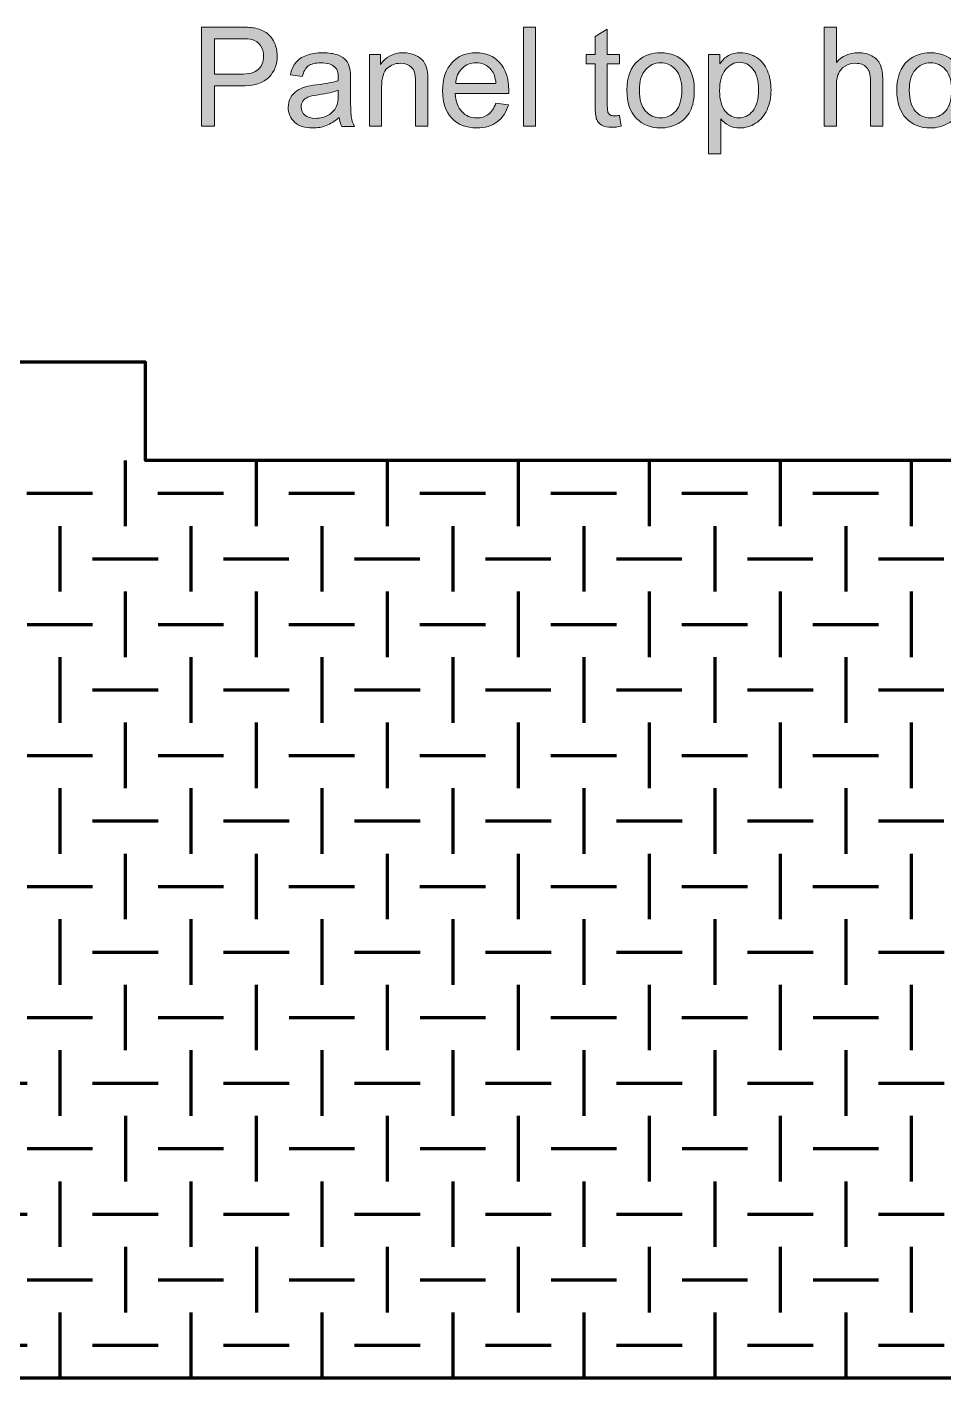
# Model space of a CAD drawing. Header units: inches. Extents: x 247 to 2765, y -1897 to -1110.
# Drawn here: x 1601.3 to 1629.3, y -1804.76 to -1763.53 of the extents above; entities that cross this region are included whole.
import ezdxf

# ---------------------------------------------------------------- set-up
doc = ezdxf.new("R2010")
doc.units = ezdxf.units.IN
doc.header["$MEASUREMENT"] = 0
doc.layers.add('Layer 1', color=7, linetype='Continuous')

# ---------------------------------------------------------------- blocks, each defined once
blk = doc.blocks.new('block 207')
at = {"layer": 'Layer 1', "color": 18, "lineweight": 70, "true_color": 0x010101}
blk.add_lwpolyline([(1676.556, -1776.759), (1604.923, -1776.759), (1604.923, -1773.759), (1594.922, -1773.759), (1594.922, -1776.759), (1580.431, -1776.759), (1580.431, -1773.759), (1570.431, -1773.759), (1570.431, -1776.759), (1557.189, -1776.759), (1557.189, -1773.759), (1547.189, -1773.759), (1547.189, -1776.759), (1477.303, -1776.759), (1477.303, -1804.759), (1768.33, -1804.759)], dxfattribs=at)
blk = doc.blocks.new('block 208')
at = {"layer": 'Layer 1', "color": 240, "lineweight": 70, "true_color": 0xec2227}
for points in [[(1604.303, -1776.76), (1604.303, -1778.76)], [(1608.304, -1776.76), (1608.304, -1778.76)], [(1612.303, -1776.76), (1612.303, -1778.76)], [(1616.303, -1776.76), (1616.303, -1778.76)], [(1620.304, -1776.76), (1620.304, -1778.76)], [(1624.303, -1776.76), (1624.303, -1778.76)], [(1628.303, -1776.76), (1628.303, -1778.76)], [(1601.302, -1777.761), (1603.302, -1777.761)], [(1605.302, -1777.761), (1607.303, -1777.761)], [(1609.303, -1777.761), (1611.303, -1777.761)], [(1613.302, -1777.761), (1615.303, -1777.761)], [(1617.302, -1777.761), (1619.302, -1777.761)], [(1621.303, -1777.761), (1623.302, -1777.761)], [(1625.302, -1777.761), (1627.303, -1777.761)], [(1602.303, -1778.76), (1602.303, -1780.761)], [(1606.302, -1778.76), (1606.302, -1780.761)], [(1610.303, -1778.76), (1610.303, -1780.761)], [(1614.303, -1778.76), (1614.303, -1780.761)], [(1618.303, -1778.76), (1618.303, -1780.761)], [(1622.303, -1778.76), (1622.303, -1780.761)], [(1626.303, -1778.76), (1626.303, -1780.761)], [(1603.303, -1779.76), (1605.303, -1779.76)], [(1607.304, -1779.76), (1609.303, -1779.76)], [(1611.303, -1779.76), (1613.303, -1779.76)], [(1615.303, -1779.76), (1617.303, -1779.76)], [(1619.303, -1779.76), (1621.303, -1779.76)], [(1623.303, -1779.76), (1625.303, -1779.76)], [(1627.303, -1779.76), (1629.303, -1779.76)], [(1604.303, -1780.76), (1604.303, -1782.761)], [(1608.304, -1780.76), (1608.304, -1782.761)], [(1612.303, -1780.76), (1612.303, -1782.761)], [(1616.304, -1780.76), (1616.304, -1782.761)], [(1620.304, -1780.76), (1620.304, -1782.761)], [(1624.303, -1780.76), (1624.303, -1782.761)], [(1628.303, -1780.76), (1628.303, -1782.761)], [(1601.303, -1781.761), (1603.303, -1781.761)], [(1605.303, -1781.761), (1607.304, -1781.761)], [(1609.303, -1781.761), (1611.303, -1781.761)], [(1613.302, -1781.761), (1615.303, -1781.761)], [(1617.303, -1781.761), (1619.303, -1781.761)], [(1621.303, -1781.761), (1623.303, -1781.761)], [(1625.302, -1781.761), (1627.303, -1781.761)], [(1602.303, -1782.761), (1602.303, -1784.761)], [(1606.303, -1782.761), (1606.303, -1784.761)], [(1610.303, -1782.761), (1610.303, -1784.761)], [(1614.303, -1782.761), (1614.303, -1784.761)], [(1618.303, -1782.761), (1618.303, -1784.761)], [(1622.303, -1782.761), (1622.303, -1784.761)], [(1626.303, -1782.761), (1626.303, -1784.761)], [(1603.303, -1783.761), (1605.303, -1783.761)], [(1607.304, -1783.761), (1609.304, -1783.761)], [(1611.304, -1783.761), (1613.304, -1783.761)], [(1615.303, -1783.761), (1617.303, -1783.761)], [(1619.304, -1783.761), (1621.303, -1783.761)], [(1623.303, -1783.761), (1625.304, -1783.761)], [(1627.303, -1783.761), (1629.303, -1783.761)], [(1604.303, -1784.76), (1604.303, -1786.761)], [(1608.304, -1784.76), (1608.304, -1786.761)], [(1612.304, -1784.76), (1612.304, -1786.761)], [(1616.304, -1784.76), (1616.304, -1786.761)], [(1620.304, -1784.76), (1620.304, -1786.761)], [(1624.304, -1784.76), (1624.304, -1786.761)], [(1628.304, -1784.76), (1628.304, -1786.761)], [(1601.303, -1785.761), (1603.303, -1785.761)], [(1605.303, -1785.761), (1607.304, -1785.761)], [(1609.303, -1785.761), (1611.304, -1785.761)], [(1613.303, -1785.761), (1615.303, -1785.761)], [(1617.303, -1785.761), (1619.303, -1785.761)], [(1621.303, -1785.761), (1623.303, -1785.761)], [(1625.303, -1785.761), (1627.303, -1785.761)], [(1602.303, -1786.761), (1602.303, -1788.761)], [(1606.303, -1786.761), (1606.303, -1788.761)], [(1610.304, -1786.761), (1610.304, -1788.761)], [(1614.304, -1786.761), (1614.304, -1788.761)], [(1618.303, -1786.761), (1618.303, -1788.761)], [(1622.303, -1786.761), (1622.303, -1788.761)], [(1626.303, -1786.761), (1626.303, -1788.761)], [(1603.304, -1787.76), (1605.304, -1787.76)], [(1607.304, -1787.76), (1609.304, -1787.76)], [(1611.304, -1787.76), (1613.304, -1787.76)], [(1615.304, -1787.76), (1617.304, -1787.76)], [(1619.304, -1787.76), (1621.304, -1787.76)], [(1623.303, -1787.76), (1625.304, -1787.76)], [(1627.303, -1787.76), (1629.303, -1787.76)], [(1604.304, -1788.76), (1604.304, -1790.76)], [(1608.304, -1788.76), (1608.304, -1790.76)], [(1612.304, -1788.76), (1612.304, -1790.76)], [(1616.304, -1788.76), (1616.304, -1790.76)], [(1620.304, -1788.76), (1620.304, -1790.76)], [(1624.304, -1788.76), (1624.304, -1790.76)], [(1628.304, -1788.76), (1628.304, -1790.76)], [(1601.303, -1789.761), (1603.304, -1789.761)], [(1605.303, -1789.761), (1607.304, -1789.761)], [(1609.303, -1789.761), (1611.304, -1789.761)], [(1613.303, -1789.761), (1615.303, -1789.761)], [(1617.303, -1789.761), (1619.304, -1789.761)], [(1621.303, -1789.761), (1623.303, -1789.761)], [(1625.303, -1789.761), (1627.303, -1789.761)], [(1602.304, -1790.76), (1602.304, -1792.76)], [(1606.305, -1790.76), (1606.305, -1792.76)], [(1610.304, -1790.76), (1610.304, -1792.76)], [(1614.304, -1790.76), (1614.304, -1792.76)], [(1618.304, -1790.76), (1618.304, -1792.76)], [(1622.304, -1790.76), (1622.304, -1792.76)], [(1626.303, -1790.76), (1626.303, -1792.76)], [(1603.304, -1791.76), (1605.305, -1791.76)], [(1607.304, -1791.76), (1609.305, -1791.76)], [(1611.304, -1791.76), (1613.304, -1791.76)], [(1615.304, -1791.76), (1617.304, -1791.76)], [(1619.304, -1791.76), (1621.304, -1791.76)], [(1623.304, -1791.76), (1625.304, -1791.76)], [(1627.304, -1791.76), (1629.304, -1791.76)], [(1604.304, -1792.759), (1604.304, -1794.759)], [(1608.305, -1792.759), (1608.305, -1794.759)], [(1612.305, -1792.759), (1612.305, -1794.759)], [(1616.304, -1792.759), (1616.304, -1794.759)], [(1620.304, -1792.759), (1620.304, -1794.759)], [(1624.305, -1792.759), (1624.305, -1794.759)], [(1628.304, -1792.759), (1628.304, -1794.759)], [(1601.303, -1793.76), (1603.304, -1793.76)], [(1605.303, -1793.76), (1607.304, -1793.76)], [(1609.304, -1793.76), (1611.304, -1793.76)], [(1613.304, -1793.76), (1615.304, -1793.76)], [(1617.303, -1793.76), (1619.304, -1793.76)], [(1621.303, -1793.76), (1623.303, -1793.76)], [(1625.304, -1793.76), (1627.304, -1793.76)], [(1602.304, -1794.759), (1602.304, -1796.76)], [(1606.305, -1794.759), (1606.305, -1796.76)], [(1610.304, -1794.759), (1610.304, -1796.76)], [(1614.304, -1794.759), (1614.304, -1796.76)], [(1618.304, -1794.759), (1618.304, -1796.76)], [(1622.304, -1794.759), (1622.304, -1796.76)], [(1626.304, -1794.759), (1626.304, -1796.76)], [(1599.303, -1795.759), (1601.303, -1795.759)], [(1603.304, -1795.759), (1605.305, -1795.759)], [(1607.304, -1795.759), (1609.305, -1795.759)], [(1611.304, -1795.759), (1613.304, -1795.759)], [(1615.304, -1795.759), (1617.305, -1795.759)], [(1619.304, -1795.759), (1621.305, -1795.759)], [(1623.304, -1795.759), (1625.304, -1795.759)], [(1627.304, -1795.759), (1629.304, -1795.759)], [(1604.306, -1796.759), (1604.306, -1798.758)], [(1608.305, -1796.759), (1608.305, -1798.758)], [(1612.305, -1796.759), (1612.305, -1798.758)], [(1616.305, -1796.759), (1616.305, -1798.758)], [(1620.305, -1796.759), (1620.305, -1798.758)], [(1624.305, -1796.759), (1624.305, -1798.758)], [(1628.304, -1796.759), (1628.304, -1798.758)], [(1601.304, -1797.759), (1603.304, -1797.759)], [(1605.304, -1797.759), (1607.304, -1797.759)], [(1609.304, -1797.759), (1611.304, -1797.759)], [(1613.304, -1797.759), (1615.304, -1797.759)], [(1617.304, -1797.759), (1619.304, -1797.759)], [(1621.304, -1797.759), (1623.304, -1797.759)], [(1625.304, -1797.759), (1627.304, -1797.759)], [(1602.305, -1798.758), (1602.305, -1800.759)], [(1606.305, -1798.758), (1606.305, -1800.759)], [(1610.304, -1798.758), (1610.304, -1800.759)], [(1614.304, -1798.758), (1614.304, -1800.759)], [(1618.305, -1798.758), (1618.305, -1800.759)], [(1622.304, -1798.758), (1622.304, -1800.759)], [(1626.304, -1798.758), (1626.304, -1800.759)], [(1599.303, -1799.758), (1601.303, -1799.758)], [(1603.304, -1799.758), (1605.305, -1799.758)], [(1607.305, -1799.758), (1609.305, -1799.758)], [(1611.305, -1799.758), (1613.305, -1799.758)], [(1615.304, -1799.758), (1617.305, -1799.758)], [(1619.304, -1799.758), (1621.305, -1799.758)], [(1623.305, -1799.758), (1625.305, -1799.758)], [(1627.305, -1799.758), (1629.305, -1799.758)], [(1604.306, -1800.758), (1604.306, -1802.76)], [(1608.306, -1800.758), (1608.306, -1802.76)], [(1612.305, -1800.758), (1612.305, -1802.76)], [(1616.305, -1800.758), (1616.305, -1802.76)], [(1620.305, -1800.758), (1620.305, -1802.76)], [(1624.305, -1800.758), (1624.305, -1802.76)], [(1628.305, -1800.758), (1628.305, -1802.76)], [(1601.304, -1801.76), (1603.304, -1801.76)], [(1605.305, -1801.76), (1607.304, -1801.76)], [(1609.305, -1801.76), (1611.305, -1801.76)], [(1613.304, -1801.76), (1615.304, -1801.76)], [(1617.304, -1801.76), (1619.304, -1801.76)], [(1621.304, -1801.76), (1623.304, -1801.76)], [(1625.304, -1801.76), (1627.305, -1801.76)], [(1602.305, -1802.76), (1602.305, -1804.759)], [(1606.305, -1802.76), (1606.305, -1804.759)], [(1610.305, -1802.76), (1610.305, -1804.759)], [(1614.305, -1802.76), (1614.305, -1804.759)], [(1618.305, -1802.76), (1618.305, -1804.759)], [(1622.304, -1802.76), (1622.304, -1804.759)], [(1626.305, -1802.76), (1626.305, -1804.759)], [(1599.304, -1803.759), (1601.303, -1803.759)], [(1603.306, -1803.759), (1605.306, -1803.759)], [(1607.305, -1803.759), (1609.305, -1803.759)], [(1611.305, -1803.759), (1613.305, -1803.759)], [(1615.305, -1803.759), (1617.306, -1803.759)], [(1619.305, -1803.759), (1621.305, -1803.759)], [(1623.305, -1803.759), (1625.305, -1803.759)], [(1627.305, -1803.759), (1629.305, -1803.759)]]:
    blk.add_lwpolyline(points, dxfattribs=at)
blk = doc.blocks.new('block 206')
at = {"layer": 'Layer 1'}
for name in ['block 207', 'block 208']:
    blk.add_blockref(name, (0, 0), dxfattribs=at)
blk = doc.blocks.new('block 276')
at = {"layer": 'Layer 1', "true_color": 0x3cb54a}
h = blk.add_hatch(color=95, dxfattribs=at)
h.dxf.hatch_style = 2
edge = h.paths.add_edge_path()
edge.add_spline(control_points=[(1606.629, -1766.561), (1606.629, -1766.561), (1606.629, -1763.531), (1606.629, -1763.531), (1606.629, -1763.531), (1607.772, -1763.531), (1607.772, -1763.531), (1607.972, -1763.531), (1608.127, -1763.54), (1608.233, -1763.56), (1608.382, -1763.584), (1608.506, -1763.632), (1608.607, -1763.7), (1608.708, -1763.77), (1608.79, -1763.869), (1608.85, -1763.993), (1608.911, -1764.118), (1608.942, -1764.256), (1608.942, -1764.407), (1608.942, -1764.664), (1608.861, -1764.883), (1608.696, -1765.061), (1608.532, -1765.239), (1608.236, -1765.329), (1607.807, -1765.329), (1607.807, -1765.329), (1607.03, -1765.329), (1607.03, -1765.329), (1607.03, -1765.329), (1607.03, -1766.56), (1607.03, -1766.56), (1607.03, -1766.56), (1606.629, -1766.56), (1606.629, -1766.56), (1606.629, -1766.56), (1606.629, -1766.561), (1606.629, -1766.561)], knot_values=[0, 0, 0, 0, 1, 1, 1, 2, 2, 2, 3, 3, 3, 4, 4, 4, 5, 5, 5, 6, 6, 6, 7, 7, 7, 8, 8, 8, 9, 9, 9, 10, 10, 10, 11, 11, 11, 12, 12, 12, 12], degree=3, periodic=1)
edge = h.paths.add_edge_path()
edge.add_spline(control_points=[(1607.03, -1764.972), (1607.03, -1764.972), (1607.813, -1764.972), (1607.813, -1764.972), (1608.072, -1764.972), (1608.257, -1764.923), (1608.365, -1764.827), (1608.473, -1764.731), (1608.529, -1764.595), (1608.529, -1764.42), (1608.529, -1764.294), (1608.496, -1764.185), (1608.432, -1764.095), (1608.369, -1764.004), (1608.284, -1763.944), (1608.179, -1763.915), (1608.113, -1763.898), (1607.987, -1763.889), (1607.805, -1763.889), (1607.805, -1763.889), (1607.03, -1763.889), (1607.03, -1763.889), (1607.03, -1763.889), (1607.03, -1764.972), (1607.03, -1764.972)], knot_values=[0, 0, 0, 0, 1, 1, 1, 2, 2, 2, 3, 3, 3, 4, 4, 4, 5, 5, 5, 6, 6, 6, 7, 7, 7, 8, 8, 8, 8], degree=3, periodic=1)
h = blk.add_hatch(color=95, dxfattribs=at)
h.dxf.hatch_style = 2
h.paths.add_polyline_path([(1616.461, -1766.561), (1616.461, -1763.531), (1616.833, -1763.531), (1616.833, -1766.561)])
h = blk.add_hatch(color=95, dxfattribs=at)
h.dxf.hatch_style = 2
edge = h.paths.add_edge_path()
edge.add_spline(control_points=[(1619.397, -1766.228), (1619.397, -1766.228), (1619.451, -1766.557), (1619.451, -1766.557), (1619.346, -1766.579), (1619.252, -1766.591), (1619.17, -1766.591), (1619.035, -1766.591), (1618.93, -1766.568), (1618.856, -1766.526), (1618.781, -1766.483), (1618.729, -1766.428), (1618.698, -1766.357), (1618.668, -1766.287), (1618.653, -1766.141), (1618.653, -1765.918), (1618.653, -1765.918), (1618.653, -1764.655), (1618.653, -1764.655), (1618.653, -1764.655), (1618.38, -1764.655), (1618.38, -1764.655), (1618.38, -1764.655), (1618.38, -1764.366), (1618.38, -1764.366), (1618.38, -1764.366), (1618.653, -1764.366), (1618.653, -1764.366), (1618.653, -1764.366), (1618.653, -1763.822), (1618.653, -1763.822), (1618.653, -1763.822), (1619.023, -1763.598), (1619.023, -1763.598), (1619.023, -1763.598), (1619.023, -1764.366), (1619.023, -1764.366), (1619.023, -1764.366), (1619.397, -1764.366), (1619.397, -1764.366), (1619.397, -1764.366), (1619.397, -1764.655), (1619.397, -1764.655), (1619.397, -1764.655), (1619.023, -1764.655), (1619.023, -1764.655), (1619.023, -1764.655), (1619.023, -1765.939), (1619.023, -1765.939), (1619.023, -1766.045), (1619.03, -1766.113), (1619.043, -1766.143), (1619.056, -1766.174), (1619.078, -1766.197), (1619.108, -1766.215), (1619.137, -1766.234), (1619.18, -1766.242), (1619.234, -1766.242), (1619.275, -1766.242), (1619.33, -1766.238), (1619.397, -1766.228)], knot_values=[0, 0, 0, 0, 1, 1, 1, 2, 2, 2, 3, 3, 3, 4, 4, 4, 5, 5, 5, 6, 6, 6, 7, 7, 7, 8, 8, 8, 9, 9, 9, 10, 10, 10, 11, 11, 11, 12, 12, 12, 13, 13, 13, 14, 14, 14, 15, 15, 15, 16, 16, 16, 17, 17, 17, 18, 18, 18, 19, 19, 19, 20, 20, 20, 20], degree=3, periodic=1)
h = blk.add_hatch(color=95, dxfattribs=at)
h.dxf.hatch_style = 2
edge = h.paths.add_edge_path()
edge.add_spline(control_points=[(1625.647, -1766.561), (1625.647, -1766.561), (1625.647, -1763.531), (1625.647, -1763.531), (1625.647, -1763.531), (1626.019, -1763.531), (1626.019, -1763.531), (1626.019, -1763.531), (1626.019, -1764.618), (1626.019, -1764.618), (1626.192, -1764.417), (1626.411, -1764.316), (1626.676, -1764.316), (1626.839, -1764.316), (1626.979, -1764.349), (1627.099, -1764.412), (1627.22, -1764.476), (1627.304, -1764.565), (1627.356, -1764.678), (1627.407, -1764.79), (1627.433, -1764.955), (1627.433, -1765.17), (1627.433, -1765.17), (1627.433, -1766.561), (1627.433, -1766.561), (1627.433, -1766.561), (1627.061, -1766.561), (1627.061, -1766.561), (1627.061, -1766.561), (1627.061, -1765.17), (1627.061, -1765.17), (1627.061, -1764.985), (1627.021, -1764.849), (1626.94, -1764.765), (1626.86, -1764.68), (1626.745, -1764.638), (1626.597, -1764.638), (1626.487, -1764.638), (1626.384, -1764.666), (1626.286, -1764.724), (1626.19, -1764.781), (1626.12, -1764.859), (1626.079, -1764.956), (1626.037, -1765.053), (1626.017, -1765.189), (1626.017, -1765.36), (1626.017, -1765.36), (1626.017, -1766.561), (1626.017, -1766.561), (1626.017, -1766.561), (1625.647, -1766.561), (1625.647, -1766.561), (1625.647, -1766.561), (1625.647, -1766.561), (1625.647, -1766.561)], knot_values=[0, 0, 0, 0, 1, 1, 1, 2, 2, 2, 3, 3, 3, 4, 4, 4, 5, 5, 5, 6, 6, 6, 7, 7, 7, 8, 8, 8, 9, 9, 9, 10, 10, 10, 11, 11, 11, 12, 12, 12, 13, 13, 13, 14, 14, 14, 15, 15, 15, 16, 16, 16, 17, 17, 17, 18, 18, 18, 18], degree=3, periodic=1)
h = blk.add_hatch(color=95, dxfattribs=at)
h.dxf.hatch_style = 2
edge = h.paths.add_edge_path()
edge.add_spline(control_points=[(1610.837, -1766.29), (1610.7, -1766.407), (1610.567, -1766.49), (1610.44, -1766.538), (1610.312, -1766.587), (1610.175, -1766.61), (1610.029, -1766.61), (1609.788, -1766.61), (1609.603, -1766.552), (1609.473, -1766.434), (1609.345, -1766.316), (1609.279, -1766.165), (1609.279, -1765.982), (1609.279, -1765.874), (1609.303, -1765.777), (1609.352, -1765.688), (1609.401, -1765.599), (1609.465, -1765.528), (1609.544, -1765.475), (1609.625, -1765.421), (1609.714, -1765.38), (1609.812, -1765.352), (1609.885, -1765.332), (1609.996, -1765.315), (1610.143, -1765.296), (1610.444, -1765.26), (1610.665, -1765.217), (1610.807, -1765.169), (1610.808, -1765.117), (1610.809, -1765.086), (1610.809, -1765.072), (1610.809, -1764.92), (1610.774, -1764.814), (1610.703, -1764.752), (1610.608, -1764.668), (1610.467, -1764.626), (1610.28, -1764.626), (1610.105, -1764.626), (1609.976, -1764.657), (1609.892, -1764.718), (1609.808, -1764.78), (1609.747, -1764.888), (1609.707, -1765.044), (1609.707, -1765.044), (1609.344, -1764.994), (1609.344, -1764.994), (1609.377, -1764.839), (1609.431, -1764.713), (1609.508, -1764.618), (1609.583, -1764.522), (1609.692, -1764.448), (1609.836, -1764.396), (1609.98, -1764.344), (1610.146, -1764.318), (1610.334, -1764.318), (1610.522, -1764.318), (1610.674, -1764.34), (1610.791, -1764.384), (1610.908, -1764.428), (1610.995, -1764.484), (1611.05, -1764.551), (1611.104, -1764.618), (1611.143, -1764.703), (1611.164, -1764.805), (1611.177, -1764.869), (1611.184, -1764.983), (1611.184, -1765.148), (1611.184, -1765.148), (1611.184, -1765.645), (1611.184, -1765.645), (1611.184, -1765.99), (1611.191, -1766.209), (1611.207, -1766.3), (1611.222, -1766.391), (1611.255, -1766.48), (1611.302, -1766.564), (1611.302, -1766.564), (1610.912, -1766.564), (1610.912, -1766.564), (1610.874, -1766.484), (1610.848, -1766.394), (1610.837, -1766.29)], knot_values=[0, 0, 0, 0, 1, 1, 1, 2, 2, 2, 3, 3, 3, 4, 4, 4, 5, 5, 5, 6, 6, 6, 7, 7, 7, 8, 8, 8, 9, 9, 9, 10, 10, 10, 11, 11, 11, 12, 12, 12, 13, 13, 13, 14, 14, 14, 15, 15, 15, 16, 16, 16, 17, 17, 17, 18, 18, 18, 19, 19, 19, 20, 20, 20, 21, 21, 21, 22, 22, 22, 23, 23, 23, 24, 24, 24, 25, 25, 25, 26, 26, 26, 27, 27, 27, 27], degree=3, periodic=1)
edge = h.paths.add_edge_path()
edge.add_spline(control_points=[(1610.806, -1765.46), (1610.671, -1765.515), (1610.469, -1765.561), (1610.199, -1765.6), (1610.045, -1765.622), (1609.938, -1765.647), (1609.874, -1765.674), (1609.81, -1765.702), (1609.762, -1765.741), (1609.727, -1765.795), (1609.692, -1765.848), (1609.676, -1765.907), (1609.676, -1765.972), (1609.676, -1766.071), (1609.713, -1766.154), (1609.788, -1766.22), (1609.863, -1766.286), (1609.972, -1766.319), (1610.118, -1766.319), (1610.261, -1766.319), (1610.39, -1766.287), (1610.5, -1766.224), (1610.612, -1766.162), (1610.694, -1766.075), (1610.746, -1765.967), (1610.786, -1765.883), (1610.806, -1765.759), (1610.806, -1765.595), (1610.806, -1765.595), (1610.806, -1765.46), (1610.806, -1765.46), (1610.806, -1765.46), (1610.806, -1765.46), (1610.806, -1765.46)], knot_values=[0, 0, 0, 0, 1, 1, 1, 2, 2, 2, 3, 3, 3, 4, 4, 4, 5, 5, 5, 6, 6, 6, 7, 7, 7, 8, 8, 8, 9, 9, 9, 10, 10, 10, 11, 11, 11, 11], degree=3, periodic=1)
h = blk.add_hatch(color=95, dxfattribs=at)
h.dxf.hatch_style = 2
edge = h.paths.add_edge_path()
edge.add_spline(control_points=[(1611.759, -1766.561), (1611.759, -1766.561), (1611.759, -1764.366), (1611.759, -1764.366), (1611.759, -1764.366), (1612.094, -1764.366), (1612.094, -1764.366), (1612.094, -1764.366), (1612.094, -1764.678), (1612.094, -1764.678), (1612.255, -1764.436), (1612.487, -1764.316), (1612.792, -1764.316), (1612.924, -1764.316), (1613.046, -1764.34), (1613.157, -1764.388), (1613.267, -1764.436), (1613.351, -1764.498), (1613.406, -1764.575), (1613.461, -1764.651), (1613.5, -1764.744), (1613.522, -1764.849), (1613.536, -1764.918), (1613.543, -1765.039), (1613.543, -1765.211), (1613.543, -1765.211), (1613.543, -1766.561), (1613.543, -1766.561), (1613.543, -1766.561), (1613.17, -1766.561), (1613.17, -1766.561), (1613.17, -1766.561), (1613.17, -1765.225), (1613.17, -1765.225), (1613.17, -1765.074), (1613.156, -1764.961), (1613.127, -1764.886), (1613.098, -1764.81), (1613.046, -1764.75), (1612.972, -1764.705), (1612.899, -1764.66), (1612.812, -1764.638), (1612.714, -1764.638), (1612.555, -1764.638), (1612.419, -1764.689), (1612.304, -1764.789), (1612.189, -1764.89), (1612.131, -1765.081), (1612.131, -1765.362), (1612.131, -1765.362), (1612.131, -1766.561), (1612.131, -1766.561), (1612.131, -1766.561), (1611.759, -1766.561), (1611.759, -1766.561), (1611.759, -1766.561), (1611.759, -1766.561), (1611.759, -1766.561)], knot_values=[0, 0, 0, 0, 1, 1, 1, 2, 2, 2, 3, 3, 3, 4, 4, 4, 5, 5, 5, 6, 6, 6, 7, 7, 7, 8, 8, 8, 9, 9, 9, 10, 10, 10, 11, 11, 11, 12, 12, 12, 13, 13, 13, 14, 14, 14, 15, 15, 15, 16, 16, 16, 17, 17, 17, 18, 18, 18, 19, 19, 19, 19], degree=3, periodic=1)
h = blk.add_hatch(color=95, dxfattribs=at)
h.dxf.hatch_style = 2
edge = h.paths.add_edge_path()
edge.add_spline(control_points=[(1615.616, -1765.854), (1615.616, -1765.854), (1616.001, -1765.902), (1616.001, -1765.902), (1615.94, -1766.126), (1615.829, -1766.301), (1615.664, -1766.425), (1615.5, -1766.549), (1615.291, -1766.61), (1615.037, -1766.61), (1614.716, -1766.61), (1614.461, -1766.512), (1614.273, -1766.313), (1614.085, -1766.115), (1613.991, -1765.838), (1613.991, -1765.482), (1613.991, -1765.112), (1614.086, -1764.826), (1614.276, -1764.622), (1614.466, -1764.417), (1614.713, -1764.316), (1615.016, -1764.316), (1615.309, -1764.316), (1615.55, -1764.416), (1615.735, -1764.616), (1615.921, -1764.816), (1616.014, -1765.097), (1616.014, -1765.46), (1616.014, -1765.482), (1616.014, -1765.515), (1616.012, -1765.559), (1616.012, -1765.559), (1614.375, -1765.559), (1614.375, -1765.559), (1614.389, -1765.8), (1614.456, -1765.985), (1614.58, -1766.112), (1614.702, -1766.241), (1614.854, -1766.305), (1615.039, -1766.305), (1615.175, -1766.305), (1615.292, -1766.269), (1615.388, -1766.197), (1615.483, -1766.125), (1615.56, -1766.011), (1615.616, -1765.854)], knot_values=[0, 0, 0, 0, 1, 1, 1, 2, 2, 2, 3, 3, 3, 4, 4, 4, 5, 5, 5, 6, 6, 6, 7, 7, 7, 8, 8, 8, 9, 9, 9, 10, 10, 10, 11, 11, 11, 12, 12, 12, 13, 13, 13, 14, 14, 14, 15, 15, 15, 15], degree=3, periodic=1)
edge = h.paths.add_edge_path()
edge.add_spline(control_points=[(1614.395, -1765.253), (1614.395, -1765.253), (1615.622, -1765.253), (1615.622, -1765.253), (1615.604, -1765.068), (1615.557, -1764.93), (1615.481, -1764.837), (1615.363, -1764.694), (1615.209, -1764.622), (1615.02, -1764.622), (1614.849, -1764.622), (1614.705, -1764.68), (1614.588, -1764.794), (1614.472, -1764.908), (1614.407, -1765.061), (1614.395, -1765.253)], knot_values=[0, 0, 0, 0, 1, 1, 1, 2, 2, 2, 3, 3, 3, 4, 4, 4, 5, 5, 5, 5], degree=3, periodic=1)
h = blk.add_hatch(color=95, dxfattribs=at)
h.dxf.hatch_style = 2
edge = h.paths.add_edge_path()
edge.add_spline(control_points=[(1619.622, -1765.463), (1619.622, -1765.057), (1619.734, -1764.756), (1619.961, -1764.56), (1620.15, -1764.397), (1620.38, -1764.316), (1620.652, -1764.316), (1620.953, -1764.316), (1621.2, -1764.415), (1621.392, -1764.613), (1621.583, -1764.811), (1621.679, -1765.084), (1621.679, -1765.432), (1621.679, -1765.715), (1621.637, -1765.938), (1621.552, -1766.1), (1621.467, -1766.262), (1621.344, -1766.387), (1621.182, -1766.476), (1621.02, -1766.566), (1620.843, -1766.611), (1620.652, -1766.611), (1620.345, -1766.611), (1620.096, -1766.513), (1619.907, -1766.315), (1619.717, -1766.118), (1619.622, -1765.834), (1619.622, -1765.463)], knot_values=[0, 0, 0, 0, 1, 1, 1, 2, 2, 2, 3, 3, 3, 4, 4, 4, 5, 5, 5, 6, 6, 6, 7, 7, 7, 8, 8, 8, 9, 9, 9, 9], degree=3, periodic=1)
edge = h.paths.add_edge_path()
edge.add_spline(control_points=[(1620.005, -1765.463), (1620.005, -1765.744), (1620.066, -1765.956), (1620.188, -1766.095), (1620.312, -1766.235), (1620.465, -1766.305), (1620.652, -1766.305), (1620.835, -1766.305), (1620.99, -1766.235), (1621.113, -1766.094), (1621.236, -1765.954), (1621.297, -1765.739), (1621.297, -1765.451), (1621.297, -1765.179), (1621.235, -1764.973), (1621.112, -1764.834), (1620.989, -1764.695), (1620.835, -1764.624), (1620.652, -1764.624), (1620.466, -1764.624), (1620.311, -1764.694), (1620.188, -1764.833), (1620.066, -1764.972), (1620.005, -1765.183), (1620.005, -1765.463)], knot_values=[0, 0, 0, 0, 1, 1, 1, 2, 2, 2, 3, 3, 3, 4, 4, 4, 5, 5, 5, 6, 6, 6, 7, 7, 7, 8, 8, 8, 8], degree=3, periodic=1)
h = blk.add_hatch(color=95, dxfattribs=at)
h.dxf.hatch_style = 2
edge = h.paths.add_edge_path()
edge.add_spline(control_points=[(1622.115, -1767.403), (1622.115, -1767.403), (1622.115, -1764.367), (1622.115, -1764.367), (1622.115, -1764.367), (1622.454, -1764.367), (1622.454, -1764.367), (1622.454, -1764.367), (1622.454, -1764.653), (1622.454, -1764.653), (1622.535, -1764.541), (1622.624, -1764.457), (1622.726, -1764.401), (1622.828, -1764.345), (1622.949, -1764.318), (1623.092, -1764.318), (1623.279, -1764.318), (1623.445, -1764.367), (1623.587, -1764.462), (1623.73, -1764.558), (1623.84, -1764.695), (1623.913, -1764.87), (1623.986, -1765.046), (1624.022, -1765.238), (1624.022, -1765.448), (1624.022, -1765.673), (1623.982, -1765.875), (1623.901, -1766.055), (1623.82, -1766.235), (1623.702, -1766.372), (1623.55, -1766.469), (1623.396, -1766.565), (1623.234, -1766.612), (1623.065, -1766.612), (1622.941, -1766.612), (1622.83, -1766.587), (1622.731, -1766.533), (1622.634, -1766.481), (1622.552, -1766.414), (1622.489, -1766.334), (1622.489, -1766.334), (1622.489, -1767.403), (1622.489, -1767.403), (1622.489, -1767.403), (1622.115, -1767.403), (1622.115, -1767.403), (1622.115, -1767.403), (1622.115, -1767.403), (1622.115, -1767.403)], knot_values=[0, 0, 0, 0, 1, 1, 1, 2, 2, 2, 3, 3, 3, 4, 4, 4, 5, 5, 5, 6, 6, 6, 7, 7, 7, 8, 8, 8, 9, 9, 9, 10, 10, 10, 11, 11, 11, 12, 12, 12, 13, 13, 13, 14, 14, 14, 15, 15, 15, 16, 16, 16, 16], degree=3, periodic=1)
edge = h.paths.add_edge_path()
edge.add_spline(control_points=[(1622.452, -1765.476), (1622.452, -1765.759), (1622.509, -1765.968), (1622.624, -1766.102), (1622.738, -1766.237), (1622.877, -1766.305), (1623.039, -1766.305), (1623.205, -1766.305), (1623.346, -1766.235), (1623.464, -1766.094), (1623.582, -1765.955), (1623.641, -1765.738), (1623.641, -1765.444), (1623.641, -1765.164), (1623.583, -1764.954), (1623.468, -1764.816), (1623.354, -1764.677), (1623.216, -1764.607), (1623.056, -1764.607), (1622.898, -1764.607), (1622.757, -1764.681), (1622.636, -1764.829), (1622.515, -1764.977), (1622.452, -1765.194), (1622.452, -1765.476)], knot_values=[0, 0, 0, 0, 1, 1, 1, 2, 2, 2, 3, 3, 3, 4, 4, 4, 5, 5, 5, 6, 6, 6, 7, 7, 7, 8, 8, 8, 8], degree=3, periodic=1)
h = blk.add_hatch(color=95, dxfattribs=at)
h.dxf.hatch_style = 2
edge = h.paths.add_edge_path()
edge.add_spline(control_points=[(1627.862, -1765.463), (1627.862, -1765.057), (1627.975, -1764.756), (1628.201, -1764.56), (1628.389, -1764.397), (1628.62, -1764.316), (1628.891, -1764.316), (1629.193, -1764.316), (1629.441, -1764.415), (1629.632, -1764.613), (1629.824, -1764.811), (1629.919, -1765.084), (1629.919, -1765.432), (1629.919, -1765.715), (1629.876, -1765.938), (1629.793, -1766.1), (1629.708, -1766.262), (1629.584, -1766.387), (1629.422, -1766.476), (1629.26, -1766.566), (1629.083, -1766.611), (1628.891, -1766.611), (1628.584, -1766.611), (1628.336, -1766.513), (1628.147, -1766.315), (1627.957, -1766.118), (1627.862, -1765.834), (1627.862, -1765.463)], knot_values=[0, 0, 0, 0, 1, 1, 1, 2, 2, 2, 3, 3, 3, 4, 4, 4, 5, 5, 5, 6, 6, 6, 7, 7, 7, 8, 8, 8, 9, 9, 9, 9], degree=3, periodic=1)
edge = h.paths.add_edge_path()
edge.add_spline(control_points=[(1628.244, -1765.463), (1628.244, -1765.744), (1628.306, -1765.956), (1628.428, -1766.095), (1628.55, -1766.235), (1628.705, -1766.305), (1628.891, -1766.305), (1629.076, -1766.305), (1629.229, -1766.235), (1629.353, -1766.094), (1629.476, -1765.954), (1629.537, -1765.739), (1629.537, -1765.451), (1629.537, -1765.179), (1629.475, -1764.973), (1629.353, -1764.834), (1629.229, -1764.695), (1629.076, -1764.624), (1628.892, -1764.624), (1628.707, -1764.624), (1628.551, -1764.694), (1628.429, -1764.833), (1628.305, -1764.972), (1628.244, -1765.183), (1628.244, -1765.463)], knot_values=[0, 0, 0, 0, 1, 1, 1, 2, 2, 2, 3, 3, 3, 4, 4, 4, 5, 5, 5, 6, 6, 6, 7, 7, 7, 8, 8, 8, 8], degree=3, periodic=1)
at = {"layer": 'Layer 1', "lineweight": 0}
blk.add_lwpolyline([(1616.461, -1766.561), (1616.461, -1763.531), (1616.833, -1763.531), (1616.833, -1766.561), (1616.461, -1766.561)], dxfattribs=at)
for points, knots in [([(1606.629, -1766.561), (1606.629, -1766.561), (1606.629, -1763.531), (1606.629, -1763.531), (1606.629, -1763.531), (1607.772, -1763.531), (1607.772, -1763.531), (1607.972, -1763.531), (1608.127, -1763.54), (1608.233, -1763.56), (1608.382, -1763.584), (1608.506, -1763.632), (1608.607, -1763.7), (1608.708, -1763.77), (1608.79, -1763.869), (1608.85, -1763.993), (1608.911, -1764.118), (1608.942, -1764.256), (1608.942, -1764.407), (1608.942, -1764.664), (1608.861, -1764.883), (1608.696, -1765.061), (1608.532, -1765.239), (1608.236, -1765.329), (1607.807, -1765.329), (1607.807, -1765.329), (1607.03, -1765.329), (1607.03, -1765.329), (1607.03, -1765.329), (1607.03, -1766.56), (1607.03, -1766.56), (1607.03, -1766.56), (1606.629, -1766.56), (1606.629, -1766.56), (1606.629, -1766.56), (1606.629, -1766.561), (1606.629, -1766.561)], [0, 0, 0, 0, 1, 1, 1, 2, 2, 2, 3, 3, 3, 4, 4, 4, 5, 5, 5, 6, 6, 6, 7, 7, 7, 8, 8, 8, 9, 9, 9, 10, 10, 10, 11, 11, 11, 12, 12, 12, 12]), ([(1619.397, -1766.228), (1619.397, -1766.228), (1619.451, -1766.557), (1619.451, -1766.557), (1619.346, -1766.579), (1619.252, -1766.591), (1619.17, -1766.591), (1619.035, -1766.591), (1618.93, -1766.568), (1618.856, -1766.526), (1618.781, -1766.483), (1618.729, -1766.428), (1618.698, -1766.357), (1618.668, -1766.287), (1618.653, -1766.141), (1618.653, -1765.918), (1618.653, -1765.918), (1618.653, -1764.655), (1618.653, -1764.655), (1618.653, -1764.655), (1618.38, -1764.655), (1618.38, -1764.655), (1618.38, -1764.655), (1618.38, -1764.366), (1618.38, -1764.366), (1618.38, -1764.366), (1618.653, -1764.366), (1618.653, -1764.366), (1618.653, -1764.366), (1618.653, -1763.822), (1618.653, -1763.822), (1618.653, -1763.822), (1619.023, -1763.598), (1619.023, -1763.598), (1619.023, -1763.598), (1619.023, -1764.366), (1619.023, -1764.366), (1619.023, -1764.366), (1619.397, -1764.366), (1619.397, -1764.366), (1619.397, -1764.366), (1619.397, -1764.655), (1619.397, -1764.655), (1619.397, -1764.655), (1619.023, -1764.655), (1619.023, -1764.655), (1619.023, -1764.655), (1619.023, -1765.939), (1619.023, -1765.939), (1619.023, -1766.045), (1619.03, -1766.113), (1619.043, -1766.143), (1619.056, -1766.174), (1619.078, -1766.197), (1619.108, -1766.215), (1619.137, -1766.234), (1619.18, -1766.242), (1619.234, -1766.242), (1619.275, -1766.242), (1619.33, -1766.238), (1619.397, -1766.228)], [0, 0, 0, 0, 1, 1, 1, 2, 2, 2, 3, 3, 3, 4, 4, 4, 5, 5, 5, 6, 6, 6, 7, 7, 7, 8, 8, 8, 9, 9, 9, 10, 10, 10, 11, 11, 11, 12, 12, 12, 13, 13, 13, 14, 14, 14, 15, 15, 15, 16, 16, 16, 17, 17, 17, 18, 18, 18, 19, 19, 19, 20, 20, 20, 20]), ([(1625.647, -1766.561), (1625.647, -1766.561), (1625.647, -1763.531), (1625.647, -1763.531), (1625.647, -1763.531), (1626.019, -1763.531), (1626.019, -1763.531), (1626.019, -1763.531), (1626.019, -1764.618), (1626.019, -1764.618), (1626.192, -1764.417), (1626.411, -1764.316), (1626.676, -1764.316), (1626.839, -1764.316), (1626.979, -1764.349), (1627.099, -1764.412), (1627.22, -1764.476), (1627.304, -1764.565), (1627.356, -1764.678), (1627.407, -1764.79), (1627.433, -1764.955), (1627.433, -1765.17), (1627.433, -1765.17), (1627.433, -1766.561), (1627.433, -1766.561), (1627.433, -1766.561), (1627.061, -1766.561), (1627.061, -1766.561), (1627.061, -1766.561), (1627.061, -1765.17), (1627.061, -1765.17), (1627.061, -1764.985), (1627.021, -1764.849), (1626.94, -1764.765), (1626.86, -1764.68), (1626.745, -1764.638), (1626.597, -1764.638), (1626.487, -1764.638), (1626.384, -1764.666), (1626.286, -1764.724), (1626.19, -1764.781), (1626.12, -1764.859), (1626.079, -1764.956), (1626.037, -1765.053), (1626.017, -1765.189), (1626.017, -1765.36), (1626.017, -1765.36), (1626.017, -1766.561), (1626.017, -1766.561), (1626.017, -1766.561), (1625.647, -1766.561), (1625.647, -1766.561), (1625.647, -1766.561), (1625.647, -1766.561), (1625.647, -1766.561)], [0, 0, 0, 0, 1, 1, 1, 2, 2, 2, 3, 3, 3, 4, 4, 4, 5, 5, 5, 6, 6, 6, 7, 7, 7, 8, 8, 8, 9, 9, 9, 10, 10, 10, 11, 11, 11, 12, 12, 12, 13, 13, 13, 14, 14, 14, 15, 15, 15, 16, 16, 16, 17, 17, 17, 18, 18, 18, 18]), ([(1607.03, -1764.972), (1607.03, -1764.972), (1607.813, -1764.972), (1607.813, -1764.972), (1608.072, -1764.972), (1608.257, -1764.923), (1608.365, -1764.827), (1608.473, -1764.731), (1608.529, -1764.595), (1608.529, -1764.42), (1608.529, -1764.294), (1608.496, -1764.185), (1608.432, -1764.095), (1608.369, -1764.004), (1608.284, -1763.944), (1608.179, -1763.915), (1608.113, -1763.898), (1607.987, -1763.889), (1607.805, -1763.889), (1607.805, -1763.889), (1607.03, -1763.889), (1607.03, -1763.889), (1607.03, -1763.889), (1607.03, -1764.972), (1607.03, -1764.972)], [0, 0, 0, 0, 1, 1, 1, 2, 2, 2, 3, 3, 3, 4, 4, 4, 5, 5, 5, 6, 6, 6, 7, 7, 7, 8, 8, 8, 8]), ([(1610.837, -1766.29), (1610.7, -1766.407), (1610.567, -1766.49), (1610.44, -1766.538), (1610.312, -1766.587), (1610.175, -1766.61), (1610.029, -1766.61), (1609.788, -1766.61), (1609.603, -1766.552), (1609.473, -1766.434), (1609.345, -1766.316), (1609.279, -1766.165), (1609.279, -1765.982), (1609.279, -1765.874), (1609.303, -1765.777), (1609.352, -1765.688), (1609.401, -1765.599), (1609.465, -1765.528), (1609.544, -1765.475), (1609.625, -1765.421), (1609.714, -1765.38), (1609.812, -1765.352), (1609.885, -1765.332), (1609.996, -1765.315), (1610.143, -1765.296), (1610.444, -1765.26), (1610.665, -1765.217), (1610.807, -1765.169), (1610.808, -1765.117), (1610.809, -1765.086), (1610.809, -1765.072), (1610.809, -1764.92), (1610.774, -1764.814), (1610.703, -1764.752), (1610.608, -1764.668), (1610.467, -1764.626), (1610.28, -1764.626), (1610.105, -1764.626), (1609.976, -1764.657), (1609.892, -1764.718), (1609.808, -1764.78), (1609.747, -1764.888), (1609.707, -1765.044), (1609.707, -1765.044), (1609.344, -1764.994), (1609.344, -1764.994), (1609.377, -1764.839), (1609.431, -1764.713), (1609.508, -1764.618), (1609.583, -1764.522), (1609.692, -1764.448), (1609.836, -1764.396), (1609.98, -1764.344), (1610.146, -1764.318), (1610.334, -1764.318), (1610.522, -1764.318), (1610.674, -1764.34), (1610.791, -1764.384), (1610.908, -1764.428), (1610.995, -1764.484), (1611.05, -1764.551), (1611.104, -1764.618), (1611.143, -1764.703), (1611.164, -1764.805), (1611.177, -1764.869), (1611.184, -1764.983), (1611.184, -1765.148), (1611.184, -1765.148), (1611.184, -1765.645), (1611.184, -1765.645), (1611.184, -1765.99), (1611.191, -1766.209), (1611.207, -1766.3), (1611.222, -1766.391), (1611.255, -1766.48), (1611.302, -1766.564), (1611.302, -1766.564), (1610.912, -1766.564), (1610.912, -1766.564), (1610.874, -1766.484), (1610.848, -1766.394), (1610.837, -1766.29)], [0, 0, 0, 0, 1, 1, 1, 2, 2, 2, 3, 3, 3, 4, 4, 4, 5, 5, 5, 6, 6, 6, 7, 7, 7, 8, 8, 8, 9, 9, 9, 10, 10, 10, 11, 11, 11, 12, 12, 12, 13, 13, 13, 14, 14, 14, 15, 15, 15, 16, 16, 16, 17, 17, 17, 18, 18, 18, 19, 19, 19, 20, 20, 20, 21, 21, 21, 22, 22, 22, 23, 23, 23, 24, 24, 24, 25, 25, 25, 26, 26, 26, 27, 27, 27, 27]), ([(1611.759, -1766.561), (1611.759, -1766.561), (1611.759, -1764.366), (1611.759, -1764.366), (1611.759, -1764.366), (1612.094, -1764.366), (1612.094, -1764.366), (1612.094, -1764.366), (1612.094, -1764.678), (1612.094, -1764.678), (1612.255, -1764.436), (1612.487, -1764.316), (1612.792, -1764.316), (1612.924, -1764.316), (1613.046, -1764.34), (1613.157, -1764.388), (1613.267, -1764.436), (1613.351, -1764.498), (1613.406, -1764.575), (1613.461, -1764.651), (1613.5, -1764.744), (1613.522, -1764.849), (1613.536, -1764.918), (1613.543, -1765.039), (1613.543, -1765.211), (1613.543, -1765.211), (1613.543, -1766.561), (1613.543, -1766.561), (1613.543, -1766.561), (1613.17, -1766.561), (1613.17, -1766.561), (1613.17, -1766.561), (1613.17, -1765.225), (1613.17, -1765.225), (1613.17, -1765.074), (1613.156, -1764.961), (1613.127, -1764.886), (1613.098, -1764.81), (1613.046, -1764.75), (1612.972, -1764.705), (1612.899, -1764.66), (1612.812, -1764.638), (1612.714, -1764.638), (1612.555, -1764.638), (1612.419, -1764.689), (1612.304, -1764.789), (1612.189, -1764.89), (1612.131, -1765.081), (1612.131, -1765.362), (1612.131, -1765.362), (1612.131, -1766.561), (1612.131, -1766.561), (1612.131, -1766.561), (1611.759, -1766.561), (1611.759, -1766.561), (1611.759, -1766.561), (1611.759, -1766.561), (1611.759, -1766.561)], [0, 0, 0, 0, 1, 1, 1, 2, 2, 2, 3, 3, 3, 4, 4, 4, 5, 5, 5, 6, 6, 6, 7, 7, 7, 8, 8, 8, 9, 9, 9, 10, 10, 10, 11, 11, 11, 12, 12, 12, 13, 13, 13, 14, 14, 14, 15, 15, 15, 16, 16, 16, 17, 17, 17, 18, 18, 18, 19, 19, 19, 19]), ([(1615.616, -1765.854), (1615.616, -1765.854), (1616.001, -1765.902), (1616.001, -1765.902), (1615.94, -1766.126), (1615.829, -1766.301), (1615.664, -1766.425), (1615.5, -1766.549), (1615.291, -1766.61), (1615.037, -1766.61), (1614.716, -1766.61), (1614.461, -1766.512), (1614.273, -1766.313), (1614.085, -1766.115), (1613.991, -1765.838), (1613.991, -1765.482), (1613.991, -1765.112), (1614.086, -1764.826), (1614.276, -1764.622), (1614.466, -1764.417), (1614.713, -1764.316), (1615.016, -1764.316), (1615.309, -1764.316), (1615.55, -1764.416), (1615.735, -1764.616), (1615.921, -1764.816), (1616.014, -1765.097), (1616.014, -1765.46), (1616.014, -1765.482), (1616.014, -1765.515), (1616.012, -1765.559), (1616.012, -1765.559), (1614.375, -1765.559), (1614.375, -1765.559), (1614.389, -1765.8), (1614.456, -1765.985), (1614.58, -1766.112), (1614.702, -1766.241), (1614.854, -1766.305), (1615.039, -1766.305), (1615.175, -1766.305), (1615.292, -1766.269), (1615.388, -1766.197), (1615.483, -1766.125), (1615.56, -1766.011), (1615.616, -1765.854)], [0, 0, 0, 0, 1, 1, 1, 2, 2, 2, 3, 3, 3, 4, 4, 4, 5, 5, 5, 6, 6, 6, 7, 7, 7, 8, 8, 8, 9, 9, 9, 10, 10, 10, 11, 11, 11, 12, 12, 12, 13, 13, 13, 14, 14, 14, 15, 15, 15, 15]), ([(1619.622, -1765.463), (1619.622, -1765.057), (1619.734, -1764.756), (1619.961, -1764.56), (1620.15, -1764.397), (1620.38, -1764.316), (1620.652, -1764.316), (1620.953, -1764.316), (1621.2, -1764.415), (1621.392, -1764.613), (1621.583, -1764.811), (1621.679, -1765.084), (1621.679, -1765.432), (1621.679, -1765.715), (1621.637, -1765.938), (1621.552, -1766.1), (1621.467, -1766.262), (1621.344, -1766.387), (1621.182, -1766.476), (1621.02, -1766.566), (1620.843, -1766.611), (1620.652, -1766.611), (1620.345, -1766.611), (1620.096, -1766.513), (1619.907, -1766.315), (1619.717, -1766.118), (1619.622, -1765.834), (1619.622, -1765.463)], [0, 0, 0, 0, 1, 1, 1, 2, 2, 2, 3, 3, 3, 4, 4, 4, 5, 5, 5, 6, 6, 6, 7, 7, 7, 8, 8, 8, 9, 9, 9, 9]), ([(1622.115, -1767.403), (1622.115, -1767.403), (1622.115, -1764.367), (1622.115, -1764.367), (1622.115, -1764.367), (1622.454, -1764.367), (1622.454, -1764.367), (1622.454, -1764.367), (1622.454, -1764.653), (1622.454, -1764.653), (1622.535, -1764.541), (1622.624, -1764.457), (1622.726, -1764.401), (1622.828, -1764.345), (1622.949, -1764.318), (1623.092, -1764.318), (1623.279, -1764.318), (1623.445, -1764.367), (1623.587, -1764.462), (1623.73, -1764.558), (1623.84, -1764.695), (1623.913, -1764.87), (1623.986, -1765.046), (1624.022, -1765.238), (1624.022, -1765.448), (1624.022, -1765.673), (1623.982, -1765.875), (1623.901, -1766.055), (1623.82, -1766.235), (1623.702, -1766.372), (1623.55, -1766.469), (1623.396, -1766.565), (1623.234, -1766.612), (1623.065, -1766.612), (1622.941, -1766.612), (1622.83, -1766.587), (1622.731, -1766.533), (1622.634, -1766.481), (1622.552, -1766.414), (1622.489, -1766.334), (1622.489, -1766.334), (1622.489, -1767.403), (1622.489, -1767.403), (1622.489, -1767.403), (1622.115, -1767.403), (1622.115, -1767.403), (1622.115, -1767.403), (1622.115, -1767.403), (1622.115, -1767.403)], [0, 0, 0, 0, 1, 1, 1, 2, 2, 2, 3, 3, 3, 4, 4, 4, 5, 5, 5, 6, 6, 6, 7, 7, 7, 8, 8, 8, 9, 9, 9, 10, 10, 10, 11, 11, 11, 12, 12, 12, 13, 13, 13, 14, 14, 14, 15, 15, 15, 16, 16, 16, 16]), ([(1627.862, -1765.463), (1627.862, -1765.057), (1627.975, -1764.756), (1628.201, -1764.56), (1628.389, -1764.397), (1628.62, -1764.316), (1628.891, -1764.316), (1629.193, -1764.316), (1629.441, -1764.415), (1629.632, -1764.613), (1629.824, -1764.811), (1629.919, -1765.084), (1629.919, -1765.432), (1629.919, -1765.715), (1629.876, -1765.938), (1629.793, -1766.1), (1629.708, -1766.262), (1629.584, -1766.387), (1629.422, -1766.476), (1629.26, -1766.566), (1629.083, -1766.611), (1628.891, -1766.611), (1628.584, -1766.611), (1628.336, -1766.513), (1628.147, -1766.315), (1627.957, -1766.118), (1627.862, -1765.834), (1627.862, -1765.463)], [0, 0, 0, 0, 1, 1, 1, 2, 2, 2, 3, 3, 3, 4, 4, 4, 5, 5, 5, 6, 6, 6, 7, 7, 7, 8, 8, 8, 9, 9, 9, 9]), ([(1614.395, -1765.253), (1614.395, -1765.253), (1615.622, -1765.253), (1615.622, -1765.253), (1615.604, -1765.068), (1615.557, -1764.93), (1615.481, -1764.837), (1615.363, -1764.694), (1615.209, -1764.622), (1615.02, -1764.622), (1614.849, -1764.622), (1614.705, -1764.68), (1614.588, -1764.794), (1614.472, -1764.908), (1614.407, -1765.061), (1614.395, -1765.253)], [0, 0, 0, 0, 1, 1, 1, 2, 2, 2, 3, 3, 3, 4, 4, 4, 5, 5, 5, 5]), ([(1620.005, -1765.463), (1620.005, -1765.744), (1620.066, -1765.956), (1620.188, -1766.095), (1620.312, -1766.235), (1620.465, -1766.305), (1620.652, -1766.305), (1620.835, -1766.305), (1620.99, -1766.235), (1621.113, -1766.094), (1621.236, -1765.954), (1621.297, -1765.739), (1621.297, -1765.451), (1621.297, -1765.179), (1621.235, -1764.973), (1621.112, -1764.834), (1620.989, -1764.695), (1620.835, -1764.624), (1620.652, -1764.624), (1620.466, -1764.624), (1620.311, -1764.694), (1620.188, -1764.833), (1620.066, -1764.972), (1620.005, -1765.183), (1620.005, -1765.463)], [0, 0, 0, 0, 1, 1, 1, 2, 2, 2, 3, 3, 3, 4, 4, 4, 5, 5, 5, 6, 6, 6, 7, 7, 7, 8, 8, 8, 8]), ([(1622.452, -1765.476), (1622.452, -1765.759), (1622.509, -1765.968), (1622.624, -1766.102), (1622.738, -1766.237), (1622.877, -1766.305), (1623.039, -1766.305), (1623.205, -1766.305), (1623.346, -1766.235), (1623.464, -1766.094), (1623.582, -1765.955), (1623.641, -1765.738), (1623.641, -1765.444), (1623.641, -1765.164), (1623.583, -1764.954), (1623.468, -1764.816), (1623.354, -1764.677), (1623.216, -1764.607), (1623.056, -1764.607), (1622.898, -1764.607), (1622.757, -1764.681), (1622.636, -1764.829), (1622.515, -1764.977), (1622.452, -1765.194), (1622.452, -1765.476)], [0, 0, 0, 0, 1, 1, 1, 2, 2, 2, 3, 3, 3, 4, 4, 4, 5, 5, 5, 6, 6, 6, 7, 7, 7, 8, 8, 8, 8]), ([(1628.244, -1765.463), (1628.244, -1765.744), (1628.306, -1765.956), (1628.428, -1766.095), (1628.55, -1766.235), (1628.705, -1766.305), (1628.891, -1766.305), (1629.076, -1766.305), (1629.229, -1766.235), (1629.353, -1766.094), (1629.476, -1765.954), (1629.537, -1765.739), (1629.537, -1765.451), (1629.537, -1765.179), (1629.475, -1764.973), (1629.353, -1764.834), (1629.229, -1764.695), (1629.076, -1764.624), (1628.892, -1764.624), (1628.707, -1764.624), (1628.551, -1764.694), (1628.429, -1764.833), (1628.305, -1764.972), (1628.244, -1765.183), (1628.244, -1765.463)], [0, 0, 0, 0, 1, 1, 1, 2, 2, 2, 3, 3, 3, 4, 4, 4, 5, 5, 5, 6, 6, 6, 7, 7, 7, 8, 8, 8, 8]), ([(1610.806, -1765.46), (1610.671, -1765.515), (1610.469, -1765.561), (1610.199, -1765.6), (1610.045, -1765.622), (1609.938, -1765.647), (1609.874, -1765.674), (1609.81, -1765.702), (1609.762, -1765.741), (1609.727, -1765.795), (1609.692, -1765.848), (1609.676, -1765.907), (1609.676, -1765.972), (1609.676, -1766.071), (1609.713, -1766.154), (1609.788, -1766.22), (1609.863, -1766.286), (1609.972, -1766.319), (1610.118, -1766.319), (1610.261, -1766.319), (1610.39, -1766.287), (1610.5, -1766.224), (1610.612, -1766.162), (1610.694, -1766.075), (1610.746, -1765.967), (1610.786, -1765.883), (1610.806, -1765.759), (1610.806, -1765.595), (1610.806, -1765.595), (1610.806, -1765.46), (1610.806, -1765.46), (1610.806, -1765.46), (1610.806, -1765.46), (1610.806, -1765.46)], [0, 0, 0, 0, 1, 1, 1, 2, 2, 2, 3, 3, 3, 4, 4, 4, 5, 5, 5, 6, 6, 6, 7, 7, 7, 8, 8, 8, 9, 9, 9, 10, 10, 10, 11, 11, 11, 11])]:
    blk.add_open_spline(points, degree=3, knots=knots, dxfattribs=at)

msp = doc.modelspace()

# ---------------------------------------------------------------- block references
at = {"layer": 'Layer 1'}
for name in ['block 276', 'block 206']:
    msp.add_blockref(name, (0, 0), dxfattribs=at)

doc.saveas('drawing.dxf')
